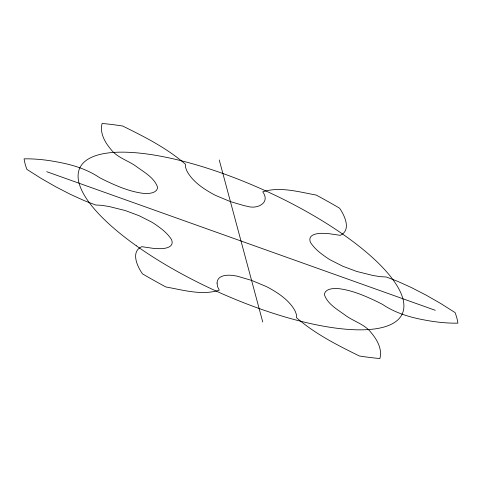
<?xml version="1.0" encoding="UTF-8"?>
<svg xmlns="http://www.w3.org/2000/svg" width="482" height="482" viewBox="0 0 482 482"><rect width="100%" height="100%" fill="white"/><g stroke="black" fill="none" stroke-linecap="round" stroke-linejoin="round"><path stroke-width="0.72" d="M46.73 171.7L435.27 310.3M219.25 159.982L262.75 322.018M217.045 283.109L217.545 286.621L219.28 290.188C201.916 295.695 183.208 290.062 165.844 286.953A235.933 74.469 24.3 0 1 142.461 273.83C137.322 266.522 130.387 251.749 141.756 246.676L154.005 248.465A84.199 26.576 24.3 0 0 158.289 248.64C163.398 248.947 174.267 248.013 171.833 240.391A32.017 10.104 24.3 0 0 171.2 239.072C166.868 232.559 160.367 227.799 153.951 223.485A32.017 10.104 24.3 0 0 151.402 221.925L139.099 215.719L125.35 210.568L108.902 206.471L101.449 205.314L95.641 205.001L84.145 200.59L70.486 194.385L55.834 186.835L41.241 178.467L26.938 169.417A235.933 74.469 24.3 0 1 24.1 158.843C35.234 158.662 46.35 159.879 57.274 161.97C72.222 164.681 86.868 169.074 99.533 177.641A84.199 26.576 24.3 0 0 105.245 180.533C117.457 186.365 130.2 191.806 143.75 193.415A32.017 10.104 24.3 0 0 145.913 193.541C150.035 193.499 156.186 192.951 157.56 188.263A32.017 10.104 24.3 0 0 157.542 187.161C154.288 177.786 144.648 172.568 137.051 167.007C128.495 160.47 117.12 157.891 110.547 148.956C104.745 142.045 99.587 132.755 102.094 123.464A235.933 74.469 24.3 0 1 122.639 126.013C144.612 136.84 166.886 148.058 185.468 164.254L185.401 166.802L186.534 170.17A84.199 26.576 24.3 0 0 187.956 172.887C193.836 182.317 203.392 188.715 212.917 194.023A32.017 10.104 24.3 0 0 215.713 195.469L230.426 201.615L244.603 205.778A32.017 10.104 24.3 0 0 247.139 206.236C256.834 209.61 270.926 203.091 262.72 191.812C280.084 186.305 298.792 191.938 316.156 195.047A235.933 74.469 24.3 0 1 339.539 208.17C344.678 215.478 351.613 230.251 340.244 235.324L327.995 233.535A84.199 26.576 24.3 0 0 323.711 233.36C318.602 233.053 307.733 233.987 310.167 241.609A32.017 10.104 24.3 0 0 310.8 242.928C315.132 249.441 321.633 254.201 328.049 258.515A32.017 10.104 24.3 0 0 330.598 260.075L342.901 266.281L356.65 271.432L373.098 275.529L380.551 276.686L386.359 276.999L397.855 281.41L411.514 287.615L426.166 295.165L440.759 303.533L455.062 312.583A235.933 74.469 24.3 0 1 457.9 323.157C446.766 323.338 435.65 322.121 424.726 320.03C409.778 317.319 395.132 312.926 382.467 304.359A84.199 26.576 24.3 0 0 376.755 301.467C364.543 295.635 351.8 290.194 338.25 288.585A32.017 10.104 24.3 0 0 336.087 288.459C331.965 288.501 325.814 289.049 324.44 293.737A32.017 10.104 24.3 0 0 324.458 294.839C327.712 304.214 337.352 309.432 344.949 314.993C353.505 321.53 364.88 324.109 371.453 333.044C377.255 339.955 382.413 349.245 379.906 358.536A235.933 74.469 24.3 0 1 359.361 355.987C337.388 345.16 315.114 333.942 296.532 317.746L296.599 315.198L295.466 311.83A84.199 26.576 24.3 0 0 294.044 309.113C288.164 299.683 278.608 293.285 269.083 287.977A32.017 10.104 24.3 0 0 266.287 286.531L251.574 280.385L237.397 276.222A32.017 10.104 24.3 0 0 234.861 275.764C228.667 274.607 217.298 274.427 217.045 283.109M136.346 245.796A176.948 55.852 24.3 0 0 401.44 315.433A176.948 55.852 24.3 0 0 185.215 161.771A176.948 55.852 24.3 0 0 136.346 245.796"/></g></svg>
